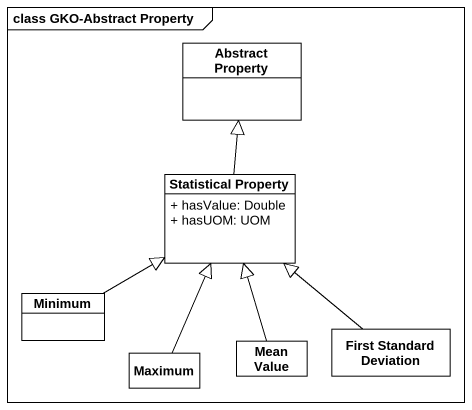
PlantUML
@startuml
mainframe class GKO-Abstract Property
hide circle
hide empty members
skinparam classAttributeIconSize 0
class "Abstract Property" as Abstract_Property
class "Statistical Property" as Statistical_Property {
  + hasValue: Double
  + hasUOM: UOM
}
class Minimum
class "First Standard Deviation" as First_Standard_Deviation
class Maximum
class "Mean Value" as Mean_Value
Statistical_Property -up-|> Abstract_Property
Minimum -right-|> Statistical_Property
First_Standard_Deviation -up-|> Statistical_Property
Maximum -up-|> Statistical_Property
Mean_Value -up-|> Statistical_Property
@enduml
